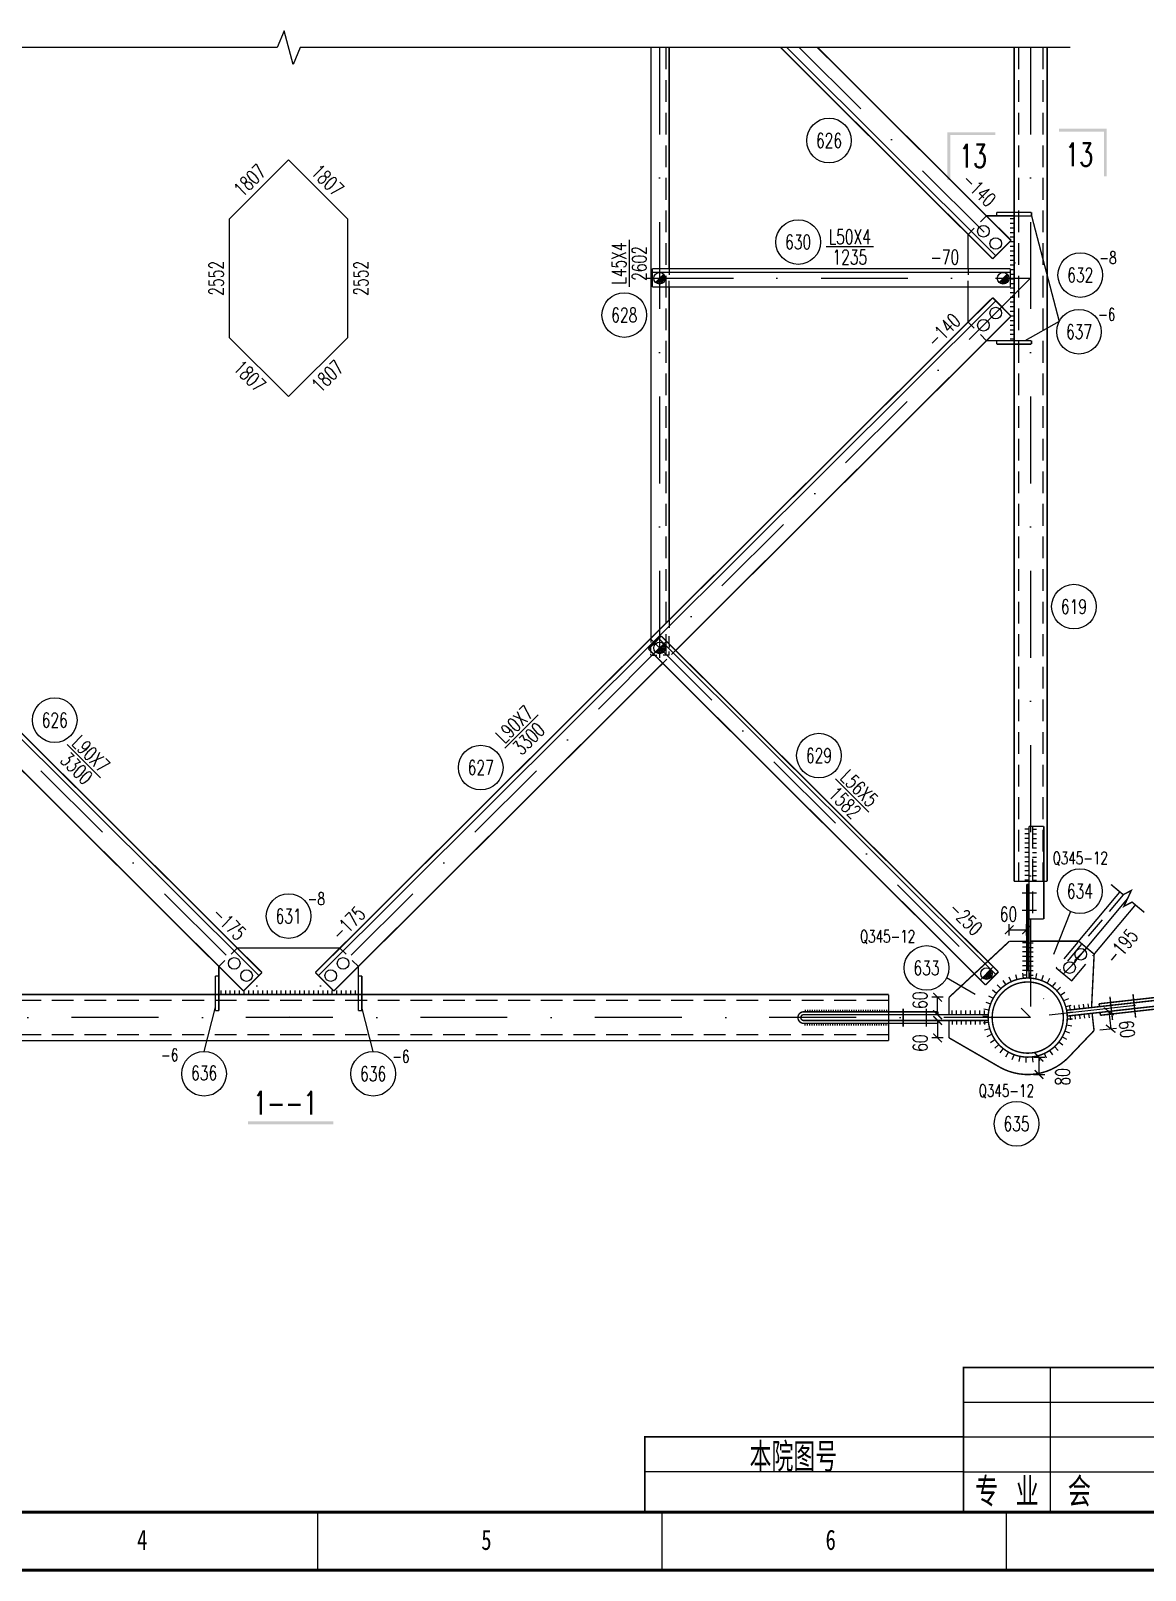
# Model space of a CAD drawing. Extents: x 6045 to 12501, y -14925 to -6998.
# Drawn here: x 7251.6 to 7443.9, y -7592.9 to -7327.3 of the extents above; entities that cross this region are included whole.
import ezdxf
from ezdxf.enums import TextEntityAlignment as Align

# ---------------------------------------------------------------- set-up
doc = ezdxf.new("R2010")
doc.units = 0
doc.header["$LTSCALE"] = 15
doc.header["$MEASUREMENT"] = 0
doc.linetypes.add('DASHDOTX2', pattern=[2, 1, -0.5, 0, -0.5])
doc.linetypes.add('DASHED2', pattern=[0.375, 0.25, -0.125])
doc.layers.get('0').update_dxf_attribs({"linetype": 'CONTINUOUS'})
doc.layers.get('DEFPOINTS').update_dxf_attribs({"linetype": 'CONTINUOUS'})
for name, color, linetype in [('1', 1, 'DASHED2'), ('2', 3, 'CONTINUOUS'), ('3', 1, 'CONTINUOUS'), ('4', 3, 'DASHDOTX2')]:
    doc.layers.add(name, color=color, linetype=linetype)
doc.styles.add('FS1', font='romans.shx', dxfattribs={"width": 0.8, "bigfont": 'fs1.shx'})
doc.styles.add('HZ', font='romans.shx', dxfattribs={"width": 0.7, "bigfont": 'fs1.shx'})
doc.styles.add('NCPE_BORDER', font='SIMFANG.TTF', dxfattribs={"width": 0.75, "height": 3.5})
doc.styles.get("Standard").update_dxf_attribs({"font": 'romans.shx', "width": 0.7, "bigfont": 'fs1.shx'})
doc.dimstyles.new('STANDARD$0', dxfattribs={"dimtxt": 2.5, "dimasz": 1.499, "dimexe": 1, "dimexo": 1, "dimgap": 0.5, "dimtad": 1, "dimdec": 0, "dimlfac": 20, "dimzin": 0, "dimdsep": 46, "dimtxsty": 'Standard', "dimblk": 'ARCHTICK', "dimcen": 0.09, "dimclrd": 4, "dimclre": 4, "dimclrt": 6, "dimadec": 0, "dimazin": 0, "dimtfac": 1, "dimtdec": 0, "dimtmove": 2, "dimatfit": 3, "dimldrblk": 'ARCHTICK', "dimfxl": 0, "dimtolj": 1, "dimtzin": 0, "dimarcsym": 0})

# ---------------------------------------------------------------- blocks, each defined once
blk = doc.blocks.new('TKA2')
at = {"color": 3, "lineweight": 50}
for p, q in [((32.12, 18.81), (591.12, 18.81)), ((601.12, 8.81), (7.12, 8.81))]:
    blk.add_line(p, q, dxfattribs=at)
at = {"color": 3}
for p, q in [((244.72, 8.81), (244.72, 18.81)), ((304.12, 8.81), (304.12, 18.81)), ((363.52, 8.81), (363.52, 18.81))]:
    blk.add_line(p, q, dxfattribs=at)
at = {"color": 3, "style": 'NCPE_BORDER', "width": 0.75}
for s, p in [('4', (213.52, 12.31)), ('5', (272.92, 12.31)), ('6', (332.32, 12.31))]:
    blk.add_text(s, height=3.5, dxfattribs=at).set_placement(p)
blk = doc.blocks.new('A$C3A5B3EB0')
for p, q in [((70.15, 0.15), (70.15, 25.15)), ((95.15, 0.15), (95.15, 25.15)), ((55.15, 19.15), (110.15, 19.15)), ((55.15, 13.15), (110.15, 13.15)), ((55.15, 7.15), (0.15, 7.15)), ((55.15, 7.15), (110.15, 7.15))]:
    blk.add_line(p, q)
at = {"const_width": 0.3}
for points in [[(55.15, 0.15), (110.15, 0.15), (110.15, 25.15), (55.15, 25.15), (55.15, 0.15)], [(0.15, 0.15), (55.15, 0.15), (55.15, 13.15), (0.15, 13.15), (0.15, 0.15)]]:
    blk.add_lwpolyline(points, dxfattribs=at)
at = {"style": 'FS1'}
for s, width, p, p2 in [('本院图号', 0.764242, (18.24, 7.15), (33.36, 7.15)), ('专', 0.849558, (57.15, 1.15), (61.15, 1.15)), ('业', 0.8, (64.15, 1.15), (68.15, 1.15)), ('会', 0.8, (73.15, 1.15), (77.15, 1.15)), ('签', 0.820513, (88.15, 1.15), (92.15, 1.15)), ('日', 1.054945, (97.15, 1.15), (101.15, 1.15)), ('期', 0.834783, (103.15, 1.15), (107.15, 1.15))]:
    blk.add_text(s, height=5, dxfattribs=dict(at, width=width)).set_placement(p, p2, align=Align.FIT)
blk = doc.blocks.new('M16X50')
for p, q in [((-0.212, -0.212), (0.212, 0.212)), ((-0.141, -0.141), (0.141, 0.141))]:
    blk.add_line(p, q)
blk.add_circle((0, 0), 0.2)
for radius in [0.16, 0.12, 0.08, 0.04]:
    blk.add_arc((0, 0), radius, 225, 45)
blk = doc.blocks.new('M16X40')
blk.add_line((-0.141, -0.141), (0.141, 0.141))
blk.add_circle((0, 0), 0.2)
for radius in [0.16, 0.12, 0.08, 0.04]:
    blk.add_arc((0, 0), radius, 225, 45)
blk = doc.blocks.new('M20X45')
blk.add_circle((0, 0), 0.2)
blk = doc.blocks.new('M20X55')
blk.add_line((-0.212, -0.212), (0.212, 0.212))
blk.add_circle((0, 0), 0.2)
blk = doc.blocks.new('_ARCHTICK')
at = {"color": 0, "linetype": 'ByBlock', "const_width": 0.15}
blk.add_lwpolyline([(-0.5, -0.5), (0.5, 0.5)], dxfattribs=at)
blk = doc.blocks.new('*D119')
at = {"color": 4, "lineweight": -2}
for p, q in [((7409.05, -7494.06), (7407.07, -7494.06)), ((7408.07, -7497.06), (7408.07, -7494.06)), ((7409.05, -7497.06), (7407.07, -7497.06))]:
    blk.add_line(p, q, dxfattribs=at)
at = {"layer": 'DEFPOINTS', "color": 0}
for p in [(7408.07, -7494.06), (7410.05, -7494.06), (7410.05, -7497.06)]:
    blk.add_point(p, dxfattribs=at)
at = {"color": 4, "lineweight": -2, "xscale": 1.499, "yscale": 1.499, "zscale": 1.499}
for p, rotation in [((7408.07, -7494.06), 90), ((7408.07, -7497.06), 270)]:
    blk.add_blockref('_ARCHTICK', p, dxfattribs=dict(at, rotation=rotation))
at = {"color": 6, "insert": (7405.05, -7494.57), "char_height": 2.5, "attachment_point": 5, "rotation": 90}
blk.add_mtext('\\A1;60', dxfattribs=at)
blk = doc.blocks.new('*D120')
at = {"color": 4, "lineweight": -2}
for p, q in [((7409.05, -7498.06), (7407.07, -7498.06)), ((7408.07, -7498.06), (7408.07, -7501.06)), ((7409.05, -7501.06), (7407.07, -7501.06))]:
    blk.add_line(p, q, dxfattribs=at)
at = {"layer": 'DEFPOINTS', "color": 0}
for p in [(7410.05, -7498.06), (7408.07, -7501.06), (7410.05, -7501.06)]:
    blk.add_point(p, dxfattribs=at)
at = {"color": 4, "lineweight": -2, "xscale": 1.499, "yscale": 1.499, "zscale": 1.499}
for p, rotation in [((7408.07, -7498.06), 90), ((7408.07, -7501.06), 270)]:
    blk.add_blockref('_ARCHTICK', p, dxfattribs=dict(at, rotation=rotation))
at = {"color": 6, "insert": (7405.07, -7501.96), "char_height": 2.5, "attachment_point": 5, "rotation": 90}
blk.add_mtext('\\A1;60', dxfattribs=at)
blk = doc.blocks.new('*D121')
at = {"color": 4, "lineweight": -2}
for p, q in [((7424.62, -7504.38), (7426.56, -7504.38)), ((7425.56, -7504.38), (7425.56, -7507.38)), ((7424.62, -7507.38), (7426.56, -7507.38))]:
    blk.add_line(p, q, dxfattribs=at)
at = {"layer": 'DEFPOINTS', "color": 0}
for p in [(7423.62, -7504.38), (7423.62, -7507.38), (7425.56, -7507.38)]:
    blk.add_point(p, dxfattribs=at)
at = {"color": 4, "lineweight": -2, "xscale": 1.499, "yscale": 1.499, "zscale": 1.499}
for p, rotation in [((7425.56, -7504.38), 90), ((7425.56, -7507.38), 270)]:
    blk.add_blockref('_ARCHTICK', p, dxfattribs=dict(at, rotation=rotation))
at = {"color": 6, "insert": (7429.63, -7507.78), "char_height": 2.5, "attachment_point": 5, "rotation": 90}
blk.add_mtext('\\A1;80', dxfattribs=at)
blk = doc.blocks.new('*D122')
at = {"color": 4, "lineweight": -2}
for p, q in [((7435.72, -7496.7), (7438.59, -7496.38)), ((7437.6, -7496.49), (7437.93, -7499.47)), ((7436.06, -7499.69), (7438.93, -7499.36))]:
    blk.add_line(p, q, dxfattribs=at)
at = {"layer": 'DEFPOINTS', "color": 0}
for p in [(7434.73, -7496.82), (7435.06, -7499.8), (7437.93, -7499.47)]:
    blk.add_point(p, dxfattribs=at)
at = {"color": 4, "lineweight": -2, "xscale": 1.499, "yscale": 1.499, "zscale": 1.499}
for p, rotation in [((7437.6, -7496.49), 96.38901852172609), ((7437.93, -7499.47), 276.3890185217261)]:
    blk.add_blockref('_ARCHTICK', p, dxfattribs=dict(at, rotation=rotation))
at = {"color": 6, "insert": (7440.75, -7499.56), "char_height": 2.5, "attachment_point": 5, "rotation": 276.389}
blk.add_mtext('\\A1;60', dxfattribs=at)
blk = doc.blocks.new('KGJ')
at = {"const_width": 0.25}
for points in [[(7189.54, -6339.06), (7189.54, -6338.46)], [(7189.54, -6338.46), (7195.54, -6338.46)], [(7195.54, -6339.06), (7195.54, -6338.46)]]:
    blk.add_lwpolyline(points, dxfattribs=at)
blk.add_lwpolyline([(7189.54, -6339.06, 0.25, 0.25, 0), (7195.54, -6339.06, 0.25, 0.25, 0)], format="xyseb")
blk = doc.blocks.new('*D125')
at = {"color": 4, "lineweight": -2}
for p, q in [((7420.42, -7483.41), (7420.42, -7481.41)), ((7420.42, -7482.41), (7423.42, -7482.41)), ((7423.42, -7483.41), (7423.42, -7481.41))]:
    blk.add_line(p, q, dxfattribs=at)
at = {"layer": 'DEFPOINTS', "color": 0}
for p in [(7423.42, -7482.41), (7420.42, -7484.41), (7423.42, -7484.41)]:
    blk.add_point(p, dxfattribs=at)
at = {"color": 4, "lineweight": -2, "xscale": 1.499, "yscale": 1.499, "zscale": 1.499, "rotation": 180}
blk.add_blockref('_ARCHTICK', (7420.42, -7482.41), dxfattribs=at)
at = {"color": 4, "lineweight": -2, "xscale": 1.499, "yscale": 1.499, "zscale": 1.499}
blk.add_blockref('_ARCHTICK', (7423.42, -7482.41), dxfattribs=at)
at = {"color": 6, "insert": (7420.29, -7479.72), "char_height": 2.5, "attachment_point": 5}
blk.add_mtext('\\A1;60', dxfattribs=at)

msp = doc.modelspace()

# ---------------------------------------------------------------- linework, layer by layer
for p, q in [((7382.0453288, -7330.1712438), (7418.1031504, -7366.1022583)), ((7421.2701504, -7359.7107295), (7420.5701504, -7359.7107295)), ((7421.2701504, -7360.5107295), (7420.5701504, -7360.5107295)), ((7354.8576504, -7363.3557583), (7354.8576504, -7371.4807583)), ((7421.2701504, -7361.3107295), (7420.5701504, -7361.3107295)), ((7421.2701504, -7362.1107295), (7420.5701504, -7362.1107295)), ((7421.2701504, -7362.9107295), (7420.5701504, -7362.9107295)), ((7396.9886504, -7364.5807583), (7388.8636504, -7364.5807583)), ((7421.2701504, -7363.7107295), (7420.5701504, -7363.7107295)), ((7421.2701504, -7364.5107295), (7420.5701504, -7364.5107295)), ((7421.2701504, -7365.3107295), (7420.5701504, -7365.3107295)), ((7421.2701504, -7366.1107295), (7420.5701504, -7366.1107295)), ((7358.8576504, -7368.9307583), (7420.6201504, -7368.9307583)), ((7421.2701504, -7366.9107295), (7420.5701504, -7366.9107295)), ((7421.2701504, -7367.7107295), (7420.5701504, -7367.7107295)), ((7421.2701504, -7368.5107295), (7420.5701504, -7368.5107295)), ((7421.2701504, -7369.3107295), (7420.5701504, -7369.3107295)), ((7421.2701504, -7370.1107295), (7420.5701504, -7370.1107295)), ((7421.2701504, -7370.9107295), (7420.5701504, -7370.9107295)), ((7174.0871504, -7373.8592583), (7290.9556504, -7490.3167583)), ((7418.1031504, -7373.8592583), (7301.2346504, -7490.3167583)), ((7421.2701504, -7371.7107295), (7420.5701504, -7371.7107295)), ((7421.2701504, -7372.5107295), (7420.5701504, -7372.5107295)), ((7421.2701504, -7373.3107295), (7420.5701504, -7373.3107295)), ((7421.2701504, -7374.1107295), (7420.5701504, -7374.1107295)), ((7421.2701504, -7374.9107295), (7420.5701504, -7374.9107295)), ((7421.2701504, -7375.7107295), (7420.5701504, -7375.7107295)), ((7421.2701504, -7376.5107295), (7420.5701504, -7376.5107295)), ((7421.2701504, -7377.3107295), (7420.5701504, -7377.3107295)), ((7421.2701504, -7378.1107295), (7420.5701504, -7378.1107295)), ((7421.2701504, -7378.9107295), (7420.5701504, -7378.9107295)), ((7421.2701504, -7379.7107295), (7420.5701504, -7379.7107295)), ((7421.2701504, -7380.5107295), (7420.5701504, -7380.5107295)), ((7359.9631504, -7432.1422583), (7418.1322237, -7490.1063427)), ((7339.171264, -7445.3215976), (7333.415764, -7451.0565976)), ((7263.6192199, -7456.1838731), (7257.8637199, -7450.4488731)), ((7396.1911504, -7462.1017583), (7390.4356504, -7456.3662583)), ((7423.8201504, -7465.0556083), (7423.1201504, -7465.0556083)), ((7423.8201504, -7465.8556083), (7423.1201504, -7465.8556083)), ((7423.8201504, -7466.6556083), (7423.1201504, -7466.6556083)), ((7424.4201504, -7465.0556083), (7425.1201504, -7465.0556083)), ((7424.4201504, -7465.8556083), (7425.1201504, -7465.8556083)), ((7424.4201504, -7466.6556083), (7425.1201504, -7466.6556083)), ((7423.8201504, -7467.4556083), (7423.1201504, -7467.4556083)), ((7423.8201504, -7468.2556083), (7423.1201504, -7468.2556083)), ((7423.8201504, -7469.0556083), (7423.1201504, -7469.0556083)), ((7423.8201504, -7469.8556083), (7423.1201504, -7469.8556083)), ((7424.4201504, -7467.4556083), (7425.1201504, -7467.4556083)), ((7424.4201504, -7468.2556083), (7425.1201504, -7468.2556083)), ((7424.4201504, -7469.0556083), (7425.1201504, -7469.0556083)), ((7424.4201504, -7469.8556083), (7425.1201504, -7469.8556083)), ((7423.8201504, -7470.6556083), (7423.1201504, -7470.6556083)), ((7423.8201504, -7471.4556083), (7423.1201504, -7471.4556083)), ((7423.8201504, -7472.2556083), (7423.1201504, -7472.2556083)), ((7424.4201504, -7470.6556083), (7425.1201504, -7470.6556083)), ((7424.4201504, -7471.4556083), (7425.1201504, -7471.4556083)), ((7424.4201504, -7472.2556083), (7425.1201504, -7472.2556083)), ((7423.8201504, -7473.0556083), (7423.1201504, -7473.0556083)), ((7423.8201504, -7473.8556083), (7423.1201504, -7473.8556083)), ((7424.4201504, -7473.0556083), (7425.1201504, -7473.0556083)), ((7424.4201504, -7473.8556083), (7425.1201504, -7473.8556083)), ((7423.4201504, -7484.6327732), (7422.7201504, -7484.6327732)), ((7423.4201504, -7485.4327732), (7422.7201504, -7485.4327732)), ((7423.8809683, -7484.6348273), (7424.5809683, -7484.6348273)), ((7423.8809683, -7485.4348273), (7424.5809683, -7485.4348273)), ((7423.4201504, -7486.2327732), (7422.7201504, -7486.2327732)), ((7423.4201504, -7487.0327732), (7422.7201504, -7487.0327732)), ((7423.4201504, -7487.8327732), (7422.7201504, -7487.8327732)), ((7423.8809683, -7486.2348273), (7424.5809683, -7486.2348273)), ((7423.8809683, -7487.0348273), (7424.5809683, -7487.0348273)), ((7423.8809683, -7487.8348273), (7424.5809683, -7487.8348273)), ((7419.3175214, -7491.1310419), (7419.8219139, -7491.8842043)), ((7420.375541, -7490.5370613), (7420.755903, -7491.3598555)), ((7421.5134536, -7490.1159044), (7421.7604194, -7490.9880703)), ((7422.7032401, -7489.8779414), (7422.8107285, -7490.7780034)), ((7423.4201504, -7488.6327732), (7422.7201504, -7488.6327732)), ((7423.4201504, -7489.4327732), (7422.7201504, -7489.4327732)), ((7423.4201504, -7490.2327732), (7422.7201504, -7490.2327732)), ((7423.8809683, -7488.6348273), (7424.5809683, -7488.6348273)), ((7423.8809683, -7489.4348273), (7424.5809683, -7489.4348273)), ((7423.915604, -7489.8290317), (7423.8809683, -7490.7348273)), ((7423.8809683, -7490.2348273), (7424.5809683, -7490.2348273)), ((7425.1206928, -7489.9703796), (7424.9447859, -7490.8596052)), ((7426.2888333, -7490.2985047), (7425.9759865, -7491.1492646)), ((7427.3912619, -7490.8053275), (7426.9491787, -7491.5966731)), ((7284.4316504, -7493.5807583), (7284.4316504, -7492.8807583)), ((7285.2316504, -7493.5807583), (7285.2316504, -7492.8807583)), ((7286.0316504, -7493.5807583), (7286.0316504, -7492.8807583)), ((7286.8316504, -7493.5807583), (7286.8316504, -7492.8807583)), ((7287.6316504, -7493.5807583), (7287.6316504, -7492.8807583)), ((7288.4316504, -7493.5807583), (7288.4316504, -7492.8807583)), ((7289.2316504, -7493.5807583), (7289.2316504, -7492.8807583)), ((7290.0316504, -7493.5807583), (7290.0316504, -7492.8807583)), ((7290.8316504, -7493.5807583), (7290.8316504, -7492.8807583)), ((7291.6316504, -7493.5807583), (7291.6316504, -7492.8807583)), ((7292.4316504, -7493.5807583), (7292.4316504, -7492.8807583)), ((7293.2316504, -7493.5807583), (7293.2316504, -7492.8807583)), ((7294.0316504, -7493.5807583), (7294.0316504, -7492.8807583)), ((7294.8316504, -7493.5807583), (7294.8316504, -7492.8807583)), ((7295.6316504, -7493.5807583), (7295.6316504, -7492.8807583)), ((7296.4316504, -7493.5807583), (7296.4316504, -7492.8807583)), ((7297.2316504, -7493.5807583), (7297.2316504, -7492.8807583)), ((7298.0316504, -7493.5807583), (7298.0316504, -7492.8807583)), ((7298.8316504, -7493.5807583), (7298.8316504, -7492.8807583)), ((7299.6316504, -7493.5807583), (7299.6316504, -7492.8807583)), ((7300.4316504, -7493.5807583), (7300.4316504, -7492.8807583)), ((7301.2316504, -7493.5807583), (7301.2316504, -7492.8807583)), ((7302.0316504, -7493.5807583), (7302.0316504, -7492.8807583)), ((7302.8316504, -7493.5807583), (7302.8316504, -7492.8807583)), ((7303.6316504, -7493.5807583), (7303.6316504, -7492.8807583)), ((7304.4316504, -7493.5807583), (7304.4316504, -7492.8807583)), ((7305.2316504, -7493.5807583), (7305.2316504, -7492.8807583)), ((7306.0316504, -7493.5807583), (7306.0316504, -7492.8807583)), ((7306.8316504, -7493.5807583), (7306.8316504, -7492.8807583)), ((7307.6316504, -7493.5807583), (7307.6316504, -7492.8807583)), ((7416.8697197, -7493.7846468), (7417.6610653, -7494.22673)), ((7417.5427605, -7492.7750754), (7418.2552063, -7493.3355096)), ((7418.3654469, -7491.8832203), (7418.98145, -7492.5482057)), ((7428.4008333, -7491.4783684), (7427.8403991, -7492.1908141)), ((7429.2926884, -7492.3010547), (7428.627703, -7492.9170578)), ((7430.0448668, -7493.2531292), (7429.2917044, -7493.7575217)), ((7385.2926982, -7496.5557583), (7385.2926982, -7496.2057583)), ((7385.6926982, -7496.5557583), (7385.6926982, -7496.2057583)), ((7386.0926982, -7496.5557583), (7386.0926982, -7496.2057583)), ((7386.4926982, -7496.5557583), (7386.4926982, -7496.2057583)), ((7386.8926982, -7496.5557583), (7386.8926982, -7496.2057583)), ((7387.2926982, -7496.5557583), (7387.2926982, -7496.2057583)), ((7387.6926982, -7496.5557583), (7387.6926982, -7496.2057583)), ((7388.0926982, -7496.5557583), (7388.0926982, -7496.2057583)), ((7388.4926982, -7496.5557583), (7388.4926982, -7496.2057583)), ((7388.8926982, -7496.5557583), (7388.8926982, -7496.2057583)), ((7389.2926982, -7496.5557583), (7389.2926982, -7496.2057583)), ((7389.6926982, -7496.5557583), (7389.6926982, -7496.2057583)), ((7390.0926982, -7496.5557583), (7390.0926982, -7496.2057583)), ((7390.4926982, -7496.5557583), (7390.4926982, -7496.2057583)), ((7390.8926982, -7496.5557583), (7390.8926982, -7496.2057583)), ((7391.2926982, -7496.5557583), (7391.2926982, -7496.2057583)), ((7391.6926982, -7496.5557583), (7391.6926982, -7496.2057583)), ((7392.0926982, -7496.5557583), (7392.0926982, -7496.2057583)), ((7392.4926982, -7496.5557583), (7392.4926982, -7496.2057583)), ((7392.8926982, -7496.5557583), (7392.8926982, -7496.2057583)), ((7393.2926982, -7496.5557583), (7393.2926982, -7496.2057583)), ((7393.6926982, -7496.5557583), (7393.6926982, -7496.2057583)), ((7394.0926982, -7496.5557583), (7394.0926982, -7496.2057583)), ((7394.4926982, -7496.5557583), (7394.4926982, -7496.2057583)), ((7394.8926982, -7496.5557583), (7394.8926982, -7496.2057583)), ((7395.2926982, -7496.5557583), (7395.2926982, -7496.2057583)), ((7395.6926982, -7496.5557583), (7395.6926982, -7496.2057583)), ((7396.0926982, -7496.5557583), (7396.0926982, -7496.2057583)), ((7396.4926982, -7496.5557583), (7396.4926982, -7496.2057583)), ((7396.8926982, -7496.5557583), (7396.8926982, -7496.2057583)), ((7397.2926982, -7496.5557583), (7397.2926982, -7496.2057583)), ((7397.6926982, -7496.5557583), (7397.6926982, -7496.2057583)), ((7398.0926982, -7496.5557583), (7398.0926982, -7496.2057583)), ((7398.4926982, -7496.5557583), (7398.4926982, -7496.2057583)), ((7398.8926982, -7496.5557583), (7398.8926982, -7496.2057583)), ((7399.2926982, -7496.5557583), (7399.2926982, -7496.2057583)), ((7410.5540262, -7497.0557583), (7410.5540262, -7496.3557583)), ((7411.3540262, -7497.0557583), (7411.3540262, -7496.3557583)), ((7412.1540262, -7497.0557583), (7412.1540262, -7496.3557583)), ((7412.9540262, -7497.0557583), (7412.9540262, -7496.3557583)), ((7413.7540262, -7497.0557583), (7413.7540262, -7496.3557583)), ((7414.5540262, -7497.0557583), (7414.5540262, -7496.3557583)), ((7415.3540262, -7497.0557583), (7415.3540262, -7496.3557583)), ((7416.0347718, -7496.0552159), (7416.9239974, -7496.2311228)), ((7416.1540262, -7497.0557583), (7416.1540262, -7496.3557583)), ((7416.3628969, -7494.8870754), (7417.2136568, -7495.1999222)), ((7430.6388473, -7494.3111488), (7429.8160532, -7494.6915108)), ((7431.0600043, -7495.4490614), (7430.1878384, -7495.6960272)), ((7430.9629834, -7496.2304278), (7430.8850885, -7495.5347753)), ((7431.7580148, -7496.1414051), (7431.6801199, -7495.4457526)), ((7432.5530462, -7496.0523823), (7432.4751513, -7495.3567298)), ((7433.3480776, -7495.9633595), (7433.2701827, -7495.267707)), ((7434.1431091, -7495.8743367), (7434.0652141, -7495.1786843)), ((7385.1525099, -7498.5557583), (7385.1525099, -7498.9057583)), ((7385.5525099, -7498.5557583), (7385.5525099, -7498.9057583)), ((7385.9525099, -7498.5557583), (7385.9525099, -7498.9057583)), ((7386.3525099, -7498.5557583), (7386.3525099, -7498.9057583)), ((7386.7525099, -7498.5557583), (7386.7525099, -7498.9057583)), ((7387.1525099, -7498.5557583), (7387.1525099, -7498.9057583)), ((7387.5525099, -7498.5557583), (7387.5525099, -7498.9057583)), ((7387.9525099, -7498.5557583), (7387.9525099, -7498.9057583)), ((7388.3525099, -7498.5557583), (7388.3525099, -7498.9057583)), ((7388.7525099, -7498.5557583), (7388.7525099, -7498.9057583)), ((7389.1525099, -7498.5557583), (7389.1525099, -7498.9057583)), ((7389.5525099, -7498.5557583), (7389.5525099, -7498.9057583)), ((7389.9525099, -7498.5557583), (7389.9525099, -7498.9057583)), ((7390.3525099, -7498.5557583), (7390.3525099, -7498.9057583)), ((7390.7525099, -7498.5557583), (7390.7525099, -7498.9057583)), ((7391.1525099, -7498.5557583), (7391.1525099, -7498.9057583)), ((7391.5525099, -7498.5557583), (7391.5525099, -7498.9057583)), ((7391.9525099, -7498.5557583), (7391.9525099, -7498.9057583)), ((7392.3525099, -7498.5557583), (7392.3525099, -7498.9057583)), ((7392.7525099, -7498.5557583), (7392.7525099, -7498.9057583)), ((7393.1525099, -7498.5557583), (7393.1525099, -7498.9057583)), ((7393.5525099, -7498.5557583), (7393.5525099, -7498.9057583)), ((7393.9525099, -7498.5557583), (7393.9525099, -7498.9057583)), ((7394.3525099, -7498.5557583), (7394.3525099, -7498.9057583)), ((7394.7525099, -7498.5557583), (7394.7525099, -7498.9057583)), ((7395.1525099, -7498.5557583), (7395.1525099, -7498.9057583)), ((7395.5525099, -7498.5557583), (7395.5525099, -7498.9057583)), ((7395.9525099, -7498.5557583), (7395.9525099, -7498.9057583)), ((7396.3525099, -7498.5557583), (7396.3525099, -7498.9057583)), ((7396.7525099, -7498.5557583), (7396.7525099, -7498.9057583)), ((7397.1525099, -7498.5557583), (7397.1525099, -7498.9057583)), ((7397.5525099, -7498.5557583), (7397.5525099, -7498.9057583)), ((7397.9525099, -7498.5557583), (7397.9525099, -7498.9057583)), ((7398.3525099, -7498.5557583), (7398.3525099, -7498.9057583)), ((7398.7525099, -7498.5557583), (7398.7525099, -7498.9057583)), ((7399.1525099, -7498.5557583), (7399.1525099, -7498.9057583)), ((7399.5525099, -7498.5557583), (7399.5525099, -7498.9057583)), ((7410.5540262, -7498.0557583), (7410.5540262, -7498.7557583)), ((7411.3540262, -7498.0557583), (7411.3540262, -7498.7557583)), ((7412.1540262, -7498.0557583), (7412.1540262, -7498.7557583)), ((7412.9540262, -7498.0557583), (7412.9540262, -7498.7557583)), ((7413.7540262, -7498.0557583), (7413.7540262, -7498.7557583)), ((7414.5540262, -7498.0557583), (7414.5540262, -7498.7557583)), ((7415.3540262, -7498.0557583), (7415.3540262, -7498.7557583)), ((7415.8934238, -7497.2603047), (7416.7992195, -7497.2949404)), ((7415.9423335, -7498.4726686), (7416.8423956, -7498.3651802)), ((7416.1540262, -7498.0557583), (7416.1540262, -7498.7557583)), ((7431.2055291, -7499.0563006), (7430.3163035, -7498.8803937)), ((7431.2979673, -7496.6388479), (7430.3979053, -7496.7463363)), ((7431.346877, -7497.8512118), (7430.4410814, -7497.8165761)), ((7430.9379827, -7497.2394768), (7431.0158776, -7497.9351293)), ((7431.7330141, -7497.150454), (7431.810909, -7497.8461065)), ((7432.5280455, -7497.0614313), (7432.6059405, -7497.7570837)), ((7433.3230769, -7496.9724085), (7433.4009719, -7497.668061)), ((7434.1181084, -7496.8833857), (7434.1960033, -7497.5790382)), ((7416.1802966, -7499.6624551), (7417.0524625, -7499.4154893)), ((7416.6014535, -7500.8003677), (7417.4242477, -7500.4200057)), ((7417.1954341, -7501.8583873), (7417.9485965, -7501.3539948)), ((7429.6975403, -7502.3364411), (7428.9850946, -7501.7760069)), ((7430.3705811, -7501.3268698), (7429.5792356, -7500.8847865)), ((7430.877404, -7500.2244411), (7430.0266441, -7499.9115943)), ((7417.9476125, -7502.8104618), (7418.6125979, -7502.1944587)), ((7418.8394676, -7503.6331482), (7419.3999018, -7502.9207024)), ((7419.8490389, -7504.306189), (7420.2911222, -7503.5148434)), ((7420.9514676, -7504.8130118), (7421.2643144, -7503.9622519)), ((7422.1196081, -7505.1411369), (7422.295515, -7504.2519113)), ((7423.3246969, -7505.2824849), (7423.3593326, -7504.3766892)), ((7424.5370608, -7505.2335751), (7424.4295724, -7504.3335131)), ((7425.7268473, -7504.9956121), (7425.4798815, -7504.1234462)), ((7426.8647599, -7504.5744552), (7426.4843979, -7503.751661)), ((7427.9227794, -7503.9804746), (7427.418387, -7503.2273122)), ((7428.874854, -7503.2282962), (7428.2588509, -7502.5633108))]:
    msp.add_line(p, q)
at = {"color": 3}
for p, q in [((7424.2701504, -7359.2107295), (7429.0408003, -7377.4532221)), ((7429.0408003, -7377.4532221), (7423.1259904, -7380.750787)), ((7430.9892389, -7479.2266543), (7428.0387508, -7486.6861282)), ((7409.6270781, -7490.6546075), (7414.5623202, -7493.5415114)), ((7281.5072676, -7503.4043083), (7283.4586504, -7495.784968)), ((7310.6830332, -7503.4043083), (7308.7316504, -7495.784968))]:
    msp.add_line(p, q, dxfattribs=at)
msp.add_lwpolyline([(7430.9701504, -7330.1712438), (7298.0951504, -7330.1712438), (7296.8716076, -7333.0690213), (7295.3186933, -7327.2734663), (7294.0951504, -7330.1712438), (7161.2201504, -7330.1712438)])
at = {"const_width": 0.25}
for points in [[(7358.6076504, -7432.0867583), (7358.6076504, -7330.1712438)], [(7361.7576504, -7330.1712438), (7361.7576504, -7368.3307583)], [(7380.9826101, -7330.1712438), (7417.5736504, -7366.6337583)], [(7420.7496504, -7363.4457583), (7387.3579479, -7330.1712438)], [(7421.2701504, -7369.9807583), (7421.2701504, -7330.1712438)], [(7426.9701504, -7330.1712438), (7426.9701504, -7369.9807583)], [(7416.4996791, -7359.2107295), (7421.2701504, -7359.2107295)], [(7413.3236504, -7368.3307583), (7413.3236504, -7362.3982583)], [(7417.5736504, -7366.6337583), (7420.7496504, -7363.4457583)], [(7358.8576504, -7371.4807583), (7358.8576504, -7368.3307583)], [(7358.8576504, -7368.3307583), (7420.6201504, -7368.3307583)], [(7420.6201504, -7368.3307583), (7420.6201504, -7371.4807583)], [(7420.6201504, -7371.4807583), (7358.8576504, -7371.4807583)], [(7361.7576504, -7371.4807583), (7361.7576504, -7428.9477583)], [(7413.3236504, -7377.5632583), (7413.3236504, -7371.4807583)], [(7421.2701504, -7474.0557583), (7421.2701504, -7369.9807583)], [(7426.9701504, -7369.9807583), (7426.9701504, -7474.0557583)], [(7174.6166504, -7373.3277583), (7291.4851504, -7489.7857583)], [(7417.5736504, -7373.3277583), (7300.7051504, -7489.7857583)], [(7420.7496504, -7376.5157583), (7417.5736504, -7373.3277583)], [(7362.8701504, -7434.1917583), (7420.7496504, -7376.5157583)], [(7416.4996791, -7380.750787), (7421.2701504, -7380.750787)], [(7358.1636504, -7433.9482583), (7360.3866504, -7431.7172583)], [(7360.3866504, -7431.7172583), (7418.5557119, -7489.6813309)], [(7416.3321929, -7491.9128499), (7358.1636504, -7433.9482583)], [(7358.6076504, -7434.3912583), (7358.6076504, -7434.3912583)], [(7361.7576504, -7433.0832583), (7361.7576504, -7433.0832583)], [(7288.3086504, -7492.9732583), (7231.6576504, -7436.5212583)], [(7303.8816504, -7492.9732583), (7360.6391504, -7436.4152583)], [(7426.390401, -7464.5556083), (7423.8201504, -7464.5556083)], [(7423.8201504, -7464.5556083), (7423.8201504, -7490.7327732)], [(7426.390401, -7480.5556083), (7426.390401, -7464.5556083)], [(7426.9701504, -7474.0557583), (7421.2701504, -7474.0557583)], [(7423.8201504, -7474.5557583), (7423.4201504, -7474.5557583)], [(7423.4201504, -7474.5557583), (7423.4201504, -7490.7327732)], [(7437.9835672, -7474.5819413), (7440.0911972, -7476.3485524), (7441.4907894, -7475.6311372), (7440.2243742, -7478.3507314), (7441.6239665, -7477.6333163), (7443.7315965, -7479.3999273)], [(7439.5163364, -7475.8667053), (7432.3963768, -7484.3610337)], [(7426.390401, -7480.5556083), (7423.8201504, -7480.5556083)], [(7435.0788693, -7486.6095274), (7442.1988272, -7478.1151634)], [(7304.9551504, -7485.5507583), (7287.2351504, -7485.5507583)], [(7420.4201504, -7484.4118783), (7410.0540262, -7494.0557583)], [(7420.4201504, -7484.4118783), (7423.4201504, -7484.4118783)], [(7424.0701504, -7484.3765944), (7425.5701504, -7484.3765944), (7432.396393, -7484.3610473)], [(7432.396393, -7484.3610473), (7435.078893, -7486.6095473)], [(7435.0788693, -7486.6095274), (7434.6350164, -7495.819256)], [(7284.0586504, -7490.3737402), (7283.4586504, -7490.3737402)], [(7283.4586504, -7490.3737402), (7283.4586504, -7496.3737402)], [(7284.0586504, -7488.7382583), (7284.0586504, -7493.5807583)], [(7284.0586504, -7490.3737402), (7284.0586504, -7496.3737402)], [(7291.4851504, -7489.7857583), (7288.3086504, -7492.9732583)], [(7300.7051504, -7489.7857583), (7303.8816504, -7492.9732583)], [(7308.1316504, -7488.7382583), (7308.1316504, -7493.5807583)], [(7308.1316504, -7490.3737402), (7308.7316504, -7490.3737402)], [(7308.1316504, -7490.3737402), (7308.1316504, -7496.3737402)], [(7308.7316504, -7490.3737402), (7308.7316504, -7496.3737402)], [(7418.5557086, -7489.6813341), (7416.3322086, -7491.9128341)], [(7192.5701504, -7493.5807583), (7300.0841716, -7493.5807583)], [(7300.0841716, -7493.5807583), (7399.6201504, -7493.5807583)], [(7399.6201504, -7493.5807583), (7399.6201504, -7501.5307583)], [(7430.3298096, -7496.3013268), (7453.9448634, -7493.6570571)], [(7435.9313877, -7495.1709714), (7453.9084907, -7493.1580051)], [(7284.0586504, -7496.3737402), (7283.4586504, -7496.3737402)], [(7308.1316504, -7496.3737402), (7308.7316504, -7496.3737402)], [(7408.1200004, -7496.5557583), (7384.9230096, -7496.5557583)], [(7402.1201504, -7499.1057583), (7402.1201504, -7496.0057583)], [(7406.1201504, -7499.1109431), (7406.1201504, -7496.0109431)], [(7406.1201504, -7499.1109431), (7406.1201504, -7496.0109431)], [(7408.1200004, -7496.5557583), (7408.1200004, -7497.0557583)], [(7410.0540262, -7497.0557583), (7410.0540262, -7494.0557583)], [(7430.4410881, -7497.295116), (7454.0613342, -7494.6502649)], [(7435.9870269, -7495.6678661), (7435.9313877, -7495.1709714)], [(7436.1539446, -7497.15855), (7454.1383951, -7495.1447609)], [(7416.812572, -7497.0557583), (7384.9230096, -7497.0557583)], [(7416.812572, -7498.0557583), (7384.9230096, -7498.0557583)], [(7408.1200004, -7498.5557583), (7384.9230096, -7498.5557583)], [(7408.1480949, -7498.5557583), (7408.1480949, -7498.0557583)], [(7410.0540262, -7498.0557583), (7410.0540262, -7501.0557583)], [(7435.0612512, -7499.796527), (7434.7274159, -7496.8151592)], [(7436.1539446, -7497.15855), (7436.0983054, -7496.6616553)], [(7399.6201504, -7501.5307583), (7192.5701504, -7501.5307583)], [(7410.0540262, -7501.0557583), (7418.6971777, -7506.0594609)], [(7435.0612512, -7499.796527), (7430.7307371, -7504.3372165)]]:
    msp.add_lwpolyline(points, dxfattribs=at)
at = {"color": 3, "const_width": 0.25}
for points in [[(7425.1614862, -7476.0557583), (7422.6461243, -7476.0557583)], [(7425.1614862, -7479.0557583), (7422.6461243, -7479.0557583)], [(7442.2382216, -7497.5776587), (7441.7827417, -7493.5099253)], [(7438.2554073, -7497.9543876), (7437.807585, -7493.9550429)]]:
    msp.add_lwpolyline(points, dxfattribs=at)
at = {"const_width": 0.25}
for points in [[(7430.4460661, -7497.5557583, 1), (7416.7942348, -7497.5557583, 1)], [(7429.7615639, -7497.5557583, 1), (7417.478737, -7497.5557583, 1)]]:
    msp.add_lwpolyline(points, format="xyb", close=True, dxfattribs=at)
for points in [[(7384.9025099, -7498.5557583, -1), (7385.0426982, -7496.5557583)], [(7384.9230096, -7498.0557583, -0.9057183812), (7384.9230096, -7497.0557583)], [(7418.6971777, -7506.0594609, 0.3464014806), (7430.7307371, -7504.3372165)]]:
    msp.add_lwpolyline(points, format="xyb", dxfattribs=at)
for centre in [(7389.3320199, -7346.206116), (7384.0136504, -7363.7307583), (7432.6889299, -7369.4221071), (7354.0076504, -7376.3307583), (7432.4656515, -7379.2118847), (7431.5917749, -7426.6331357), (7255.7400733, -7446.2293833), (7387.6001504, -7452.3407583), (7329.2370006, -7454.4109911), (7432.6300017, -7475.7437822), (7296.0951504, -7480.0507583), (7406.1553111, -7488.9904759), (7281.5072676, -7507.2543083), (7310.6830332, -7507.2543083), (7421.6918609, -7515.8871634)]:
    msp.add_circle(centre, 3.85)
for points in [[(7418.0077495, -7344.7817307), (7418.0077495, -7345.2817307), (7409.7577495, -7344.7817307), (7410.2577495, -7345.2817307)], [(7409.7577495, -7344.7817307), (7410.2577495, -7345.2817307), (7409.7577495, -7353.0317307), (7410.2577495, -7353.0317307)], [(7429.0073163, -7344.1560276), (7429.0073163, -7344.6560276), (7437.2573163, -7344.1560276), (7436.7573163, -7344.6560276)], [(7437.2573163, -7344.1560276), (7436.7573163, -7344.6560276), (7437.2573163, -7352.4060276), (7436.7573163, -7352.4060276)], [(7289.0819199, -7515.4813482), (7289.0819199, -7515.9813482), (7303.80598, -7515.4813482), (7303.80598, -7515.9813482)]]:
    msp.add_trace(points)
at = {"layer": '1'}
for p, q in [((7361.1576504, -7330.1712438), (7361.1576504, -7435.0182583)), ((7422.0201504, -7330.1712438), (7422.0201504, -7474.0557583)), ((7426.2201504, -7330.1712438), (7426.2201504, -7474.0557583)), ((7416.4996504, -7359.2107583), (7415.4516504, -7360.2627583)), ((7413.3236504, -7362.3982583), (7414.3716504, -7361.3462583)), ((7361.7576504, -7368.3307583), (7361.7576504, -7369.3702583)), ((7413.3236504, -7368.3307583), (7413.3236504, -7369.3702583)), ((7361.7576504, -7371.4807583), (7361.7576504, -7370.4412583)), ((7413.3236504, -7371.4807583), (7413.3236504, -7370.4412583)), ((7413.3236504, -7377.5632583), (7413.3236504, -7377.5632583)), ((7413.3236504, -7377.5632583), (7413.3236504, -7377.5632583)), ((7413.3236504, -7377.5632583), (7414.3716504, -7378.6152583)), ((7416.4996504, -7380.7507583), (7415.4516504, -7379.6987583)), ((7361.7576504, -7428.9477583), (7361.7576504, -7430.3122583)), ((7358.6076504, -7432.0867583), (7358.6076504, -7432.8472583)), ((7361.7576504, -7433.0832583), (7361.7576504, -7431.7182583)), ((7358.6076504, -7434.3912583), (7358.6076504, -7433.6307583)), ((7358.6076504, -7434.3912583), (7358.6076504, -7434.5982583)), ((7358.6076504, -7435.0182583), (7358.6076504, -7434.8112583)), ((7358.6076504, -7435.0182583), (7359.6471504, -7435.0182583)), ((7361.7576504, -7435.0182583), (7360.7181504, -7435.0182583)), ((7361.7576504, -7433.0832583), (7361.7576504, -7433.7217583)), ((7361.7576504, -7435.0182583), (7361.7576504, -7434.3797583)), ((7362.8701504, -7434.1917583), (7362.1336504, -7434.9257583)), ((7360.6391504, -7436.4152583), (7361.3751504, -7435.6812583)), ((7424.4201504, -7464.5556083), (7424.4201504, -7480.5556083)), ((7440.0916468, -7476.3483219), (7429.1170898, -7489.4413167)), ((7287.2351504, -7485.5507583), (7286.1871504, -7486.6022583)), ((7287.2351504, -7485.5507583), (7287.2351504, -7485.5507583)), ((7287.2351504, -7485.5507583), (7287.2351504, -7485.5507583)), ((7304.9551504, -7485.5507583), (7304.9551504, -7485.5507583)), ((7304.9551504, -7485.5507583), (7304.9551504, -7485.5507583)), ((7304.9551504, -7485.5507583), (7306.0031504, -7486.6022583)), ((7432.2458139, -7484.5406599), (7428.542075, -7488.9593331)), ((7284.0586504, -7488.7382583), (7285.1071504, -7487.6862583)), ((7308.1316504, -7488.7382583), (7307.0831504, -7487.6862583)), ((7431.2245775, -7491.2078352), (7434.9217407, -7486.7969875)), ((7284.0586504, -7488.7382583), (7284.0586504, -7488.7382583)), ((7284.0586504, -7488.7382583), (7284.0586504, -7488.7382583)), ((7308.1316504, -7488.7382583), (7308.1316504, -7488.7382583)), ((7308.1316504, -7488.7382583), (7308.1316504, -7488.7382583)), ((7428.5420775, -7488.9593352), (7431.2245775, -7491.2078352)), ((7399.6201504, -7494.5807583), (7192.5701504, -7494.5807583)), ((7399.6201504, -7500.5307583), (7192.5701504, -7500.5307583))]:
    msp.add_line(p, q, dxfattribs=at)
at = {"layer": '3'}
for p, q in [((7296.0951504, -7349.5687583), (7285.8531504, -7359.7747583)), ((7306.3371504, -7359.7747583), (7296.0951504, -7349.5687583)), ((7285.8531504, -7359.7747583), (7285.8531504, -7380.1867583)), ((7306.3371504, -7380.1867583), (7306.3371504, -7359.7747583)), ((7285.8531504, -7380.1867583), (7296.0951504, -7390.3927583)), ((7296.0951504, -7390.3927583), (7306.3371504, -7380.1867583))]:
    msp.add_line(p, q, dxfattribs=at)
at = {"layer": '4'}
for p, q in [((7360.1076504, -7330.1712438), (7360.1076504, -7436.0182583)), ((7384.1702144, -7330.1712438), (7424.1201504, -7369.9807583)), ((7424.1201504, -7330.1712438), (7424.1201504, -7497.5557583)), ((7168.0701504, -7369.9807583), (7296.0951504, -7497.5557583)), ((7424.1201504, -7369.9807583), (7296.0951504, -7497.5557583)), ((7357.8576504, -7369.9807583), (7424.1201504, -7369.9807583)), ((7358.5136504, -7432.1802583), (7424.1201504, -7497.5557583)), ((7423.6201504, -7474.5557583), (7423.6201504, -7497.5557583)), ((7440.8575084, -7476.991092), (7423.6201504, -7497.5557583)), ((7472.1170808, -7492.1253808), (7423.6201504, -7497.5557583)), ((7424.1201504, -7497.5557583), (7168.0701504, -7497.5557583))]:
    msp.add_line(p, q, dxfattribs=at)

# ---------------------------------------------------------------- block references
for name, p in [('TKA2', (7056.4134844, -7601.7278372)), ('KGJ', (228.7274897, -1042.2860706)), ('A$C3A5B3EB0', (7357.3828133, -7583.0676862))]:
    msp.add_blockref(name, p)
at = {"xscale": -1, "rotation": 180}
msp.add_blockref('KGJ', (228.7274897, -13697.6754459), dxfattribs=at)
at = {"layer": '2'}
for name, p, xscale, yscale, zscale in [('M20X45', (7415.9741504, -7361.8632583), 5, 5, 5), ('M20X45', (7418.0991504, -7363.9807583), 5, 5, 5), ('M16X40', (7360.1076504, -7369.9807583), 5, 5, 5), ('M16X40', (7419.3701504, -7369.9807583), 5, 5, 5), ('M20X45', (7418.0991504, -7375.9807583), 5, 5, 5), ('M20X45', (7415.9741504, -7378.0982583), 5, 5, 5), ('M16X50', (7360.1076504, -7433.7682583), 5, 5, 5), ('M20X55', (7432.7742299, -7486.6346867), 4.999999867545739, 4.99999986754483, 4.999999867545234), ('M20X45', (7286.7096504, -7488.2032583), 5, 5, 5), ('M20X45', (7305.4806504, -7488.2032583), 5, 5, 5), ('M20X55', (7430.8470775, -7488.9338352), 4.999999867545739, 4.99999986754483, 4.999999867545234), ('M20X45', (7288.8346504, -7490.3207583), 5, 5, 5), ('M20X45', (7303.3556504, -7490.3207583), 5, 5, 5), ('M16X50', (7416.507263, -7489.9658125), 5, 5, 5)]:
    msp.add_blockref(name, p, dxfattribs=dict(at, xscale=xscale, yscale=yscale, zscale=zscale))

# ---------------------------------------------------------------- texts
at = {"width": 0.7}
for s, p in [('626', (7389.3321699, -7346.205936)), ('630', (7384.0139004, -7363.7307583)), ('632', (7432.6888799, -7369.4222521)), ('628', (7354.0076504, -7376.3307583)), ('637', (7432.4656515, -7379.2116347)), ('619', (7431.5917749, -7426.6333857)), ('626', (7255.7402233, -7446.2292033)), ('629', (7387.6003004, -7452.3409583)), ('627', (7329.2371006, -7454.4111411)), ('634', (7432.6300017, -7475.7436822)), ('631', (7296.0951504, -7480.0505083)), ('633', (7406.1553111, -7488.9902259)), ('636', (7281.5181313, -7507.1229976)), ('636', (7310.6830332, -7507.2540583)), ('635', (7421.6918609, -7515.8870634))]:
    msp.add_text(s, height=2.5, dxfattribs=at).set_placement(p, align=Align.MIDDLE_CENTER)
for p in [(7411.797509, -7350.8794429), (7430.1053681, -7350.6534232)]:
    msp.add_text('13', height=4, rotation=0.000027314, dxfattribs=at).set_placement(p)
for s, rotation, p in [('-140', 315.1009, (7414.3269831, -7355.5825581)), ('L45X4', 90, (7354.3576504, -7367.4182583)), ('2602', 90, (7357.8576504, -7367.4182583)), ('-140', 44.8991, (7409.9606504, -7379.8552583)), ('L90X7', 44.8991, (7335.940764, -7447.8350976)), ('3300', 44.8991, (7338.411264, -7450.3140976)), ('L90X7', 315.1009, (7261.0947199, -7452.9618731)), ('3300', 315.1009, (7258.6237199, -7455.4413731)), ('L56X5', 315.1009, (7393.6666504, -7458.8797583)), ('1582', 315.1009, (7391.1961504, -7461.3592583)), ('-175', 315.1009, (7284.9311504, -7482.1957583)), ('-175', 44.8991, (7307.2591504, -7482.1957583)), ('-250', 315.1009, (7412.0159238, -7481.3338837)), ('-195', 50.0302, (7440.7763028, -7486.0789409))]:
    msp.add_text(s, height=2.5, rotation=rotation, dxfattribs=at).set_placement(p, align=Align.CENTER)
for s, p in [('L50X4', (7392.9261504, -7364.0807583)), ('1235', (7392.9261504, -7367.5807583)), ('-70', (7409.3236504, -7367.5807583))]:
    msp.add_text(s, height=2.5, dxfattribs=at).set_placement(p, align=Align.CENTER)
for s, p in [('-8', (7435.9889299, -7367.4971071)), ('-6', (7435.7656515, -7377.2868847)), ('Q345-12', (7427.9084785, -7471.0999759)), ('-8', (7299.3951504, -7478.1257583)), ('Q345-12', (7394.6697048, -7484.6216386)), ('-6', (7274.0898622, -7505.0714804)), ('-6', (7313.9830332, -7505.3293083)), ('Q345-12', (7415.1593136, -7511.2433571))]:
    msp.add_text(s, height=2.15, dxfattribs=at).set_placement(p)
at = {"style": 'HZ', "width": 0.7}
msp.add_text('1--1', height=4, dxfattribs=at).set_placement((7289.994945, -7514.298572))
at = {"layer": '3', "width": 0.7}
for s, rotation, p in [('1807', 44.8991, (7290.2681504, -7353.9632583)), ('1807', 315.1009, (7301.9221504, -7353.9632583)), ('2552', 90, (7284.8531504, -7369.9807583)), ('2552', 90, (7309.8371504, -7369.9807583)), ('1807', 315.1009, (7288.5036504, -7387.7687583)), ('1807', 44.8991, (7303.6866504, -7387.7687583))]:
    msp.add_text(s, height=2.5, rotation=rotation, dxfattribs=at).set_placement(p, align=Align.CENTER)

# ---------------------------------------------------------------- dimensions: what is measured, and where the dimension line sits
dim = msp.add_linear_dim(base=(7423.4201504, -7482.412286), p1=(7420.4201504, -7484.4118783), p2=(7423.4201504, -7484.4118783), dimstyle='STANDARD$0')
dim.commit()
dim.dimension.update_dxf_attribs({"geometry": '*D125', "text_midpoint": (7420.2891816, -7479.7211924), "dimtype": 160})
for base, p1, p2, angle, picture, middle in [((7408.067241, -7494.0557583), (7410.0540262, -7497.0557583), (7410.0540262, -7494.0557583), 90, '*D119', (7405.0473313, -7494.5650578)), ((7437.9348764, -7499.474756), (7434.7274159, -7496.8151592), (7435.0612512, -7499.796527), 276.389018522, '*D122', (7440.7493265, -7499.5601704))]:
    dim = msp.add_linear_dim(base=base, p1=p1, p2=p2, angle=angle, dimstyle='STANDARD$0')
    dim.commit()
    dim.dimension.update_dxf_attribs({"geometry": picture, "text_midpoint": middle, "dimtype": 161})
at = {"color": 3}
dim = msp.add_linear_dim(base=(7408.067241, -7501.0557583), p1=(7410.0540262, -7498.0557583), p2=(7410.0540262, -7501.0557583), angle=270, dimstyle='STANDARD$0', dxfattribs=at)
dim.commit()
dim.dimension.update_dxf_attribs({"geometry": '*D120', "text_midpoint": (7405.067241, -7501.9569233), "dimtype": 161})
dim = msp.add_linear_dim(base=(7425.5603766, -7507.3816739), p1=(7423.6201504, -7504.3816739), p2=(7423.6201504, -7507.3816739), angle=270, text='80', dimstyle='STANDARD$0', dxfattribs=at)
dim.commit()
dim.dimension.update_dxf_attribs({"geometry": '*D121', "text_midpoint": (7429.6266702, -7507.7778829), "dimtype": 161})

doc.saveas('drawing.dxf')
